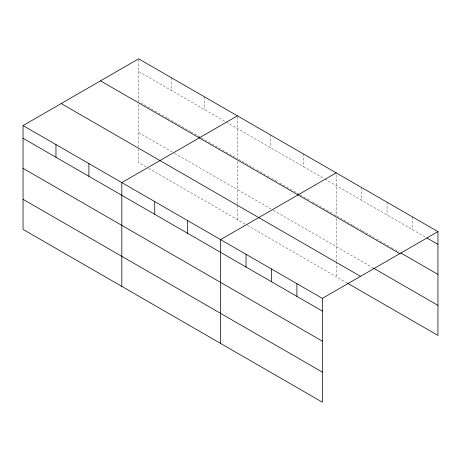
<?xml version="1.0" encoding="UTF-8"?>
<svg xmlns="http://www.w3.org/2000/svg" width="461" height="461" viewBox="0 0 461 461"><rect width="100%" height="100%" fill="white"/><g stroke="black" fill="none" stroke-linecap="round" stroke-linejoin="round"><path stroke-width="0.35" stroke-dasharray="2.31 1.73" d="M138.652 71.541L225.619 121.75M226.242 122.107L324.388 178.776M325.005 179.133L426.16 237.53M167.228 118.097L138.652 101.604L138.652 58.829M167.85 118.46L190.209 131.368M190.831 131.725L200.771 137.464M201.394 137.822L221.891 149.658M222.513 150.015L237.421 158.624L237.421 115.849M238.665 159.345L254.195 168.311M256.679 169.74L270.342 177.635M271.587 178.349L277.176 181.576M279.66 183.011L299.541 194.49M300.163 194.847L310.097 200.587M312.587 202.022L333.706 214.215M334.323 214.572L336.19 215.65L336.19 172.875M336.807 216.007L352.319 224.962M352.942 225.32L361.631 230.339M362.248 230.696L374.038 237.501M376.522 238.936L390.79 247.171M391.412 247.534L398.857 251.833M138.652 132.572L174.062 153.017M174.679 153.375L272.826 210.037M273.448 210.395L372.799 267.755M146.108 166.934L138.652 162.635L138.652 147.601M148.592 168.369L246.739 225.037M247.361 225.394L346.735 282.772M412.509 216.935L412.509 229.653M387.067 202.246L387.067 214.964M361.631 187.564L361.631 200.276M336.19 218.531L336.19 260.932M336.19 261.652L336.19 276.681M303.269 153.865L303.269 166.582M270.342 134.86L270.342 147.572M237.421 161.506L237.421 204.626M237.421 205.341L237.421 219.655M204.5 96.845L204.5 109.557M171.573 77.834L171.573 90.552M138.652 104.486L138.652 146.886"/><path stroke-width="0.69" d="M23.05 125.571L322.348 298.365L322.348 402.171L23.05 229.376L23.05 125.571L138.652 58.829L437.95 231.624L437.95 335.429L347.358 283.129M237.421 115.849L121.819 182.591L121.819 286.396M336.19 172.875L220.589 239.616L220.589 343.422M322.348 298.365L437.95 231.624M426.782 237.893L437.95 244.342M400.718 252.905L437.95 274.399M100.504 80.854L399.802 253.648M373.416 268.112L437.95 305.372M61.198 103.546L360.496 276.341M23.05 138.283L322.348 311.083M23.05 168.346L322.348 341.14M23.05 199.313L322.348 372.113M296.907 283.682L296.907 296.394M271.466 268.994L271.466 281.706M246.024 254.305L246.024 267.017M187.662 220.606L187.662 233.324M154.74 201.601L154.74 214.313M88.898 163.586L88.898 176.298M55.971 144.575L55.971 157.293"/></g></svg>
